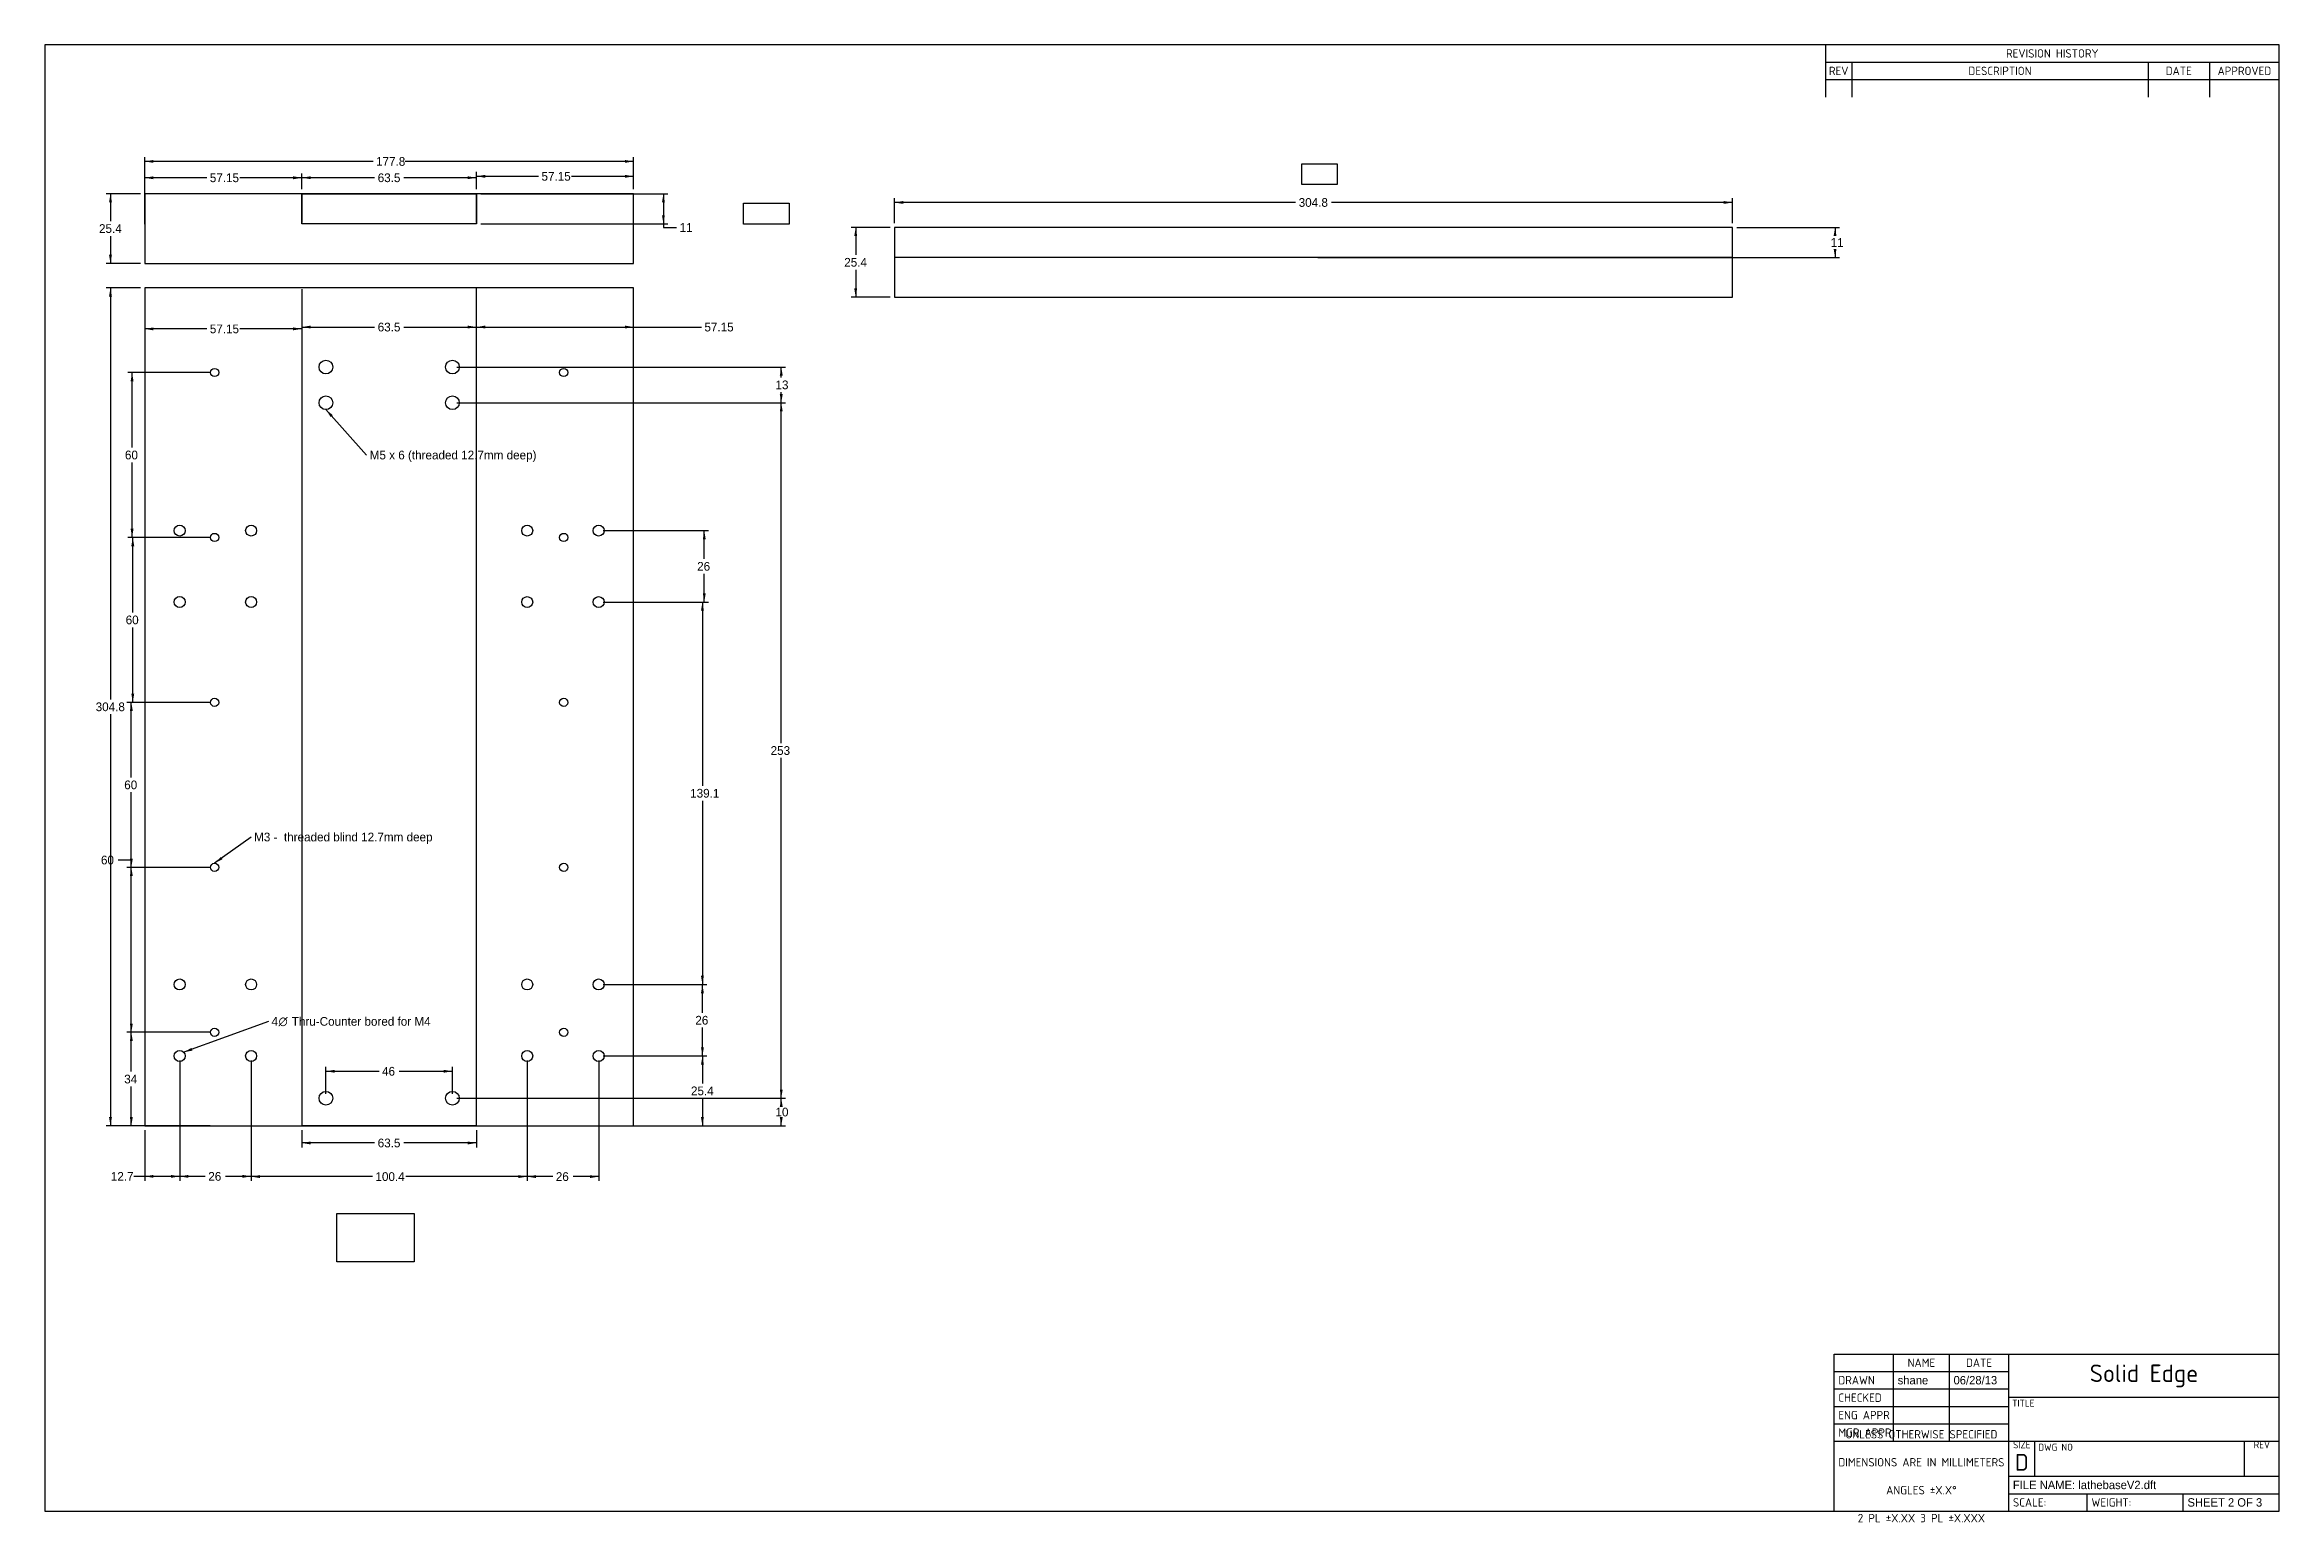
# Model space of a CAD drawing. Header units: millimetres. Extents: x 25 to 838, y 9 to 546.
import ezdxf
from ezdxf.enums import TextEntityAlignment as Align
from ezdxf.lldxf.tags import DXFTag

# ---------------------------------------------------------------- set-up
doc = ezdxf.new("R2010")
doc.units = ezdxf.units.MM
doc.layers.add('Default', color=7, linetype='Continuous')
doc.styles.add('SEACAD_Solid_Edge_ANSI', font='seans.ttf')
doc.styles.add('SEACAD_Solid_Edge_ANSI1_Symbols', font='semeca1.ttf')
tags = doc.linetypes.add('HIDDEN2', pattern=[4.7625, 3.175, -1.5875]).pattern_tags.tags
tags[6:7] = [DXFTag(74, 4), DXFTag(75, 0), DXFTag(340, '0'), DXFTag(46, 0.0), DXFTag(50, 0.0), DXFTag(44, 0.0), DXFTag(45, 0.0)]
tags[4:5] = [DXFTag(74, 4), DXFTag(75, 0), DXFTag(340, '0'), DXFTag(46, 0.0), DXFTag(50, 0.0), DXFTag(44, 0.0), DXFTag(45, 0.0)]
doc.dimstyles.new('ANSI_(mm)', dxfattribs={"dimtxt": 3.175, "dimasz": 3.175, "dimexe": 1.5875, "dimexo": 1.5875, "dimgap": 1.5875, "dimtad": 0, "dimtih": 1, "dimtoh": 1, "dimdsep": 46, "dimtxsty": 'SEACAD_Solid_Edge_ANSI', "dimblk1": '_SE_FILLED', "dimblk2": '_SE_FILLED', "dimsah": 1, "dimcen": 1.5875, "dimadec": 0, "dimazin": 0, "dimtfac": 1, "dimtofl": 0, "dimtmove": 0, "dimatfit": 3, "dimfxl": 1, "dimtolj": 1, "dimarcsym": 0})

# ---------------------------------------------------------------- blocks, each defined once
blk = doc.blocks.new('SEANNOT_GROUP')
at = {"layer": 'Default', "linetype": 'Continuous'}
blk.add_hatch(color=7, dxfattribs=at).paths.add_polyline_path([(78.77, 181.21), (75.96, 179.62), (79.13, 180.21)])
at = {"layer": 'Default', "color": 7, "linetype": 'Continuous'}
blk.add_lwpolyline([(106.79, 190.84), (75.96, 179.62)], dxfattribs=at)
for s, height, style, p in [('4', 3.17, 'SEACAD_Solid_Edge_ANSI', (107.9, 192.43)), ('O', 3.17, 'SEACAD_Solid_Edge_ANSI1_Symbols', (110.48, 192.43)), (' Thru-Counter bored for M4', 3.175, 'SEACAD_Solid_Edge_ANSI', (114.1, 192.43))]:
    blk.add_text(s, height=height, dxfattribs=dict(at, style=style)).set_placement(p, align=Align.TOP_LEFT)
blk = doc.blocks.new('SEANNOT_GROUP1')
at = {"layer": 'Default', "linetype": 'Continuous'}
blk.add_hatch(color=7, dxfattribs=at).paths.add_polyline_path([(130.21, 411.35), (127.7, 413.36), (129.42, 410.64)])
at = {"layer": 'Default', "color": 7, "linetype": 'Continuous'}
blk.add_lwpolyline([(142.51, 396.84), (127.7, 413.36)], dxfattribs=at)
at = {"layer": 'Default', "color": 7, "linetype": 'Continuous', "style": 'SEACAD_Solid_Edge_ANSI'}
blk.add_text('M5 x 6 (threaded 12.7mm deep)', height=3.175, dxfattribs=at).set_placement((143.62, 398.43), align=Align.TOP_LEFT)
blk = doc.blocks.new('SEANNOT_GROUP2')
at = {"layer": 'Default', "linetype": 'Continuous'}
blk.add_hatch(color=7, dxfattribs=at).paths.add_polyline_path([(89.47, 250.64), (87.2, 248.36), (90.08, 249.79)])
at = {"layer": 'Default', "color": 7, "linetype": 'Continuous'}
blk.add_lwpolyline([(100.46, 257.9), (87.2, 248.36)], dxfattribs=at)
at = {"layer": 'Default', "color": 7, "linetype": 'Continuous', "style": 'SEACAD_Solid_Edge_ANSI'}
blk.add_text('M3 -  threaded blind 12.7mm deep', height=3.175, dxfattribs=at).set_placement((101.57, 259.49), align=Align.TOP_LEFT)
blk = doc.blocks.new('DMBLK125')
at = {"layer": 'Default', "linetype": 'Continuous'}
for points in [[(77.67, 133.94), (77.67, 134.99), (74.5, 134.46)], [(97.32, 133.94), (100.5, 134.46), (97.32, 134.99)]]:
    blk.add_hatch(color=7, dxfattribs=at).paths.add_polyline_path(points)
at = {"layer": 'Default', "color": 7, "linetype": 'Continuous'}
for p, q in [((74.5, 176.67), (74.5, 132.88)), ((100.5, 176.67), (100.5, 132.88)), ((83.8, 134.46), (74.5, 134.46)), ((100.5, 134.46), (91.19, 134.46))]:
    blk.add_line(p, q, dxfattribs=at)
at = {"layer": 'Default', "color": 7, "linetype": 'Continuous', "style": 'SEACAD_Solid_Edge_ANSI'}
blk.add_text('26', height=3.175, dxfattribs=at).set_placement((84.91, 136.05), align=Align.TOP_LEFT)
blk = doc.blocks.new('_SE_FILLED')
at = {"color": 0}
blk.add_line((0, 0), (-1, 0), dxfattribs=at)
blk.add_solid([(0, 0), (-1, -0.1665), (-1, 0.1665), (0, 0)], dxfattribs=at)
blk = doc.blocks.new('DMBLK126')
at = {"layer": 'Default', "linetype": 'Continuous'}
for points in [[(103.67, 133.85), (103.67, 134.91), (100.5, 134.38)], [(197.72, 133.85), (200.9, 134.38), (197.72, 134.91)]]:
    blk.add_hatch(color=7, dxfattribs=at).paths.add_polyline_path(points)
at = {"layer": 'Default', "color": 7, "linetype": 'Continuous'}
for p, q in [((100.5, 176.67), (100.5, 132.8)), ((200.9, 176.67), (200.9, 132.8)), ((144.6, 134.38), (100.5, 134.38)), ((200.9, 134.38), (156.79, 134.38))]:
    blk.add_line(p, q, dxfattribs=at)
at = {"layer": 'Default', "color": 7, "linetype": 'Continuous', "style": 'SEACAD_Solid_Edge_ANSI'}
blk.add_text('100.4', height=3.175, dxfattribs=at).set_placement((145.71, 135.97), align=Align.TOP_LEFT)
blk = doc.blocks.new('DMBLK127')
at = {"layer": 'Default', "linetype": 'Continuous'}
for points in [[(204.07, 133.85), (204.07, 134.91), (200.9, 134.38)], [(223.72, 133.85), (226.9, 134.38), (223.72, 134.91)]]:
    blk.add_hatch(color=7, dxfattribs=at).paths.add_polyline_path(points)
at = {"layer": 'Default', "color": 7, "linetype": 'Continuous'}
for p, q in [((200.9, 176.67), (200.9, 132.8)), ((226.9, 176.67), (226.9, 132.8)), ((210.2, 134.38), (200.9, 134.38)), ((226.9, 134.38), (217.59, 134.38))]:
    blk.add_line(p, q, dxfattribs=at)
at = {"layer": 'Default', "color": 7, "linetype": 'Continuous', "style": 'SEACAD_Solid_Edge_ANSI'}
blk.add_text('26', height=3.175, dxfattribs=at).set_placement((211.31, 135.97), align=Align.TOP_LEFT)
blk = doc.blocks.new('DMBLK128')
at = {"layer": 'Default', "linetype": 'Continuous'}
for points in [[(265.17, 175.09), (264.64, 178.26), (264.11, 175.09)], [(265.17, 156.04), (264.11, 156.04), (264.64, 152.86)]]:
    blk.add_hatch(color=7, dxfattribs=at).paths.add_polyline_path(points)
at = {"layer": 'Default', "color": 7, "linetype": 'Continuous'}
for p, q in [((228.48, 178.26), (266.23, 178.26)), ((264.64, 178.26), (264.64, 168.26)), ((264.64, 162.86), (264.64, 152.86)), ((241.18, 152.86), (266.23, 152.86))]:
    blk.add_line(p, q, dxfattribs=at)
at = {"layer": 'Default', "color": 7, "linetype": 'Continuous', "style": 'SEACAD_Solid_Edge_ANSI'}
blk.add_text('25.4', height=3.175, dxfattribs=at).set_placement((260.47, 167.15), align=Align.TOP_LEFT)
blk = doc.blocks.new('DMBLK129')
at = {"layer": 'Default', "linetype": 'Continuous'}
for points in [[(265.17, 201.09), (264.64, 204.26), (264.11, 201.09)], [(265.17, 181.43), (264.11, 181.43), (264.64, 178.26)]]:
    blk.add_hatch(color=7, dxfattribs=at).paths.add_polyline_path(points)
at = {"layer": 'Default', "color": 7, "linetype": 'Continuous'}
for p, q in [((228.48, 204.26), (266.23, 204.26)), ((264.64, 193.96), (264.64, 204.26)), ((264.64, 178.26), (264.64, 188.56)), ((228.48, 178.26), (266.23, 178.26))]:
    blk.add_line(p, q, dxfattribs=at)
at = {"layer": 'Default', "color": 7, "linetype": 'Continuous', "style": 'SEACAD_Solid_Edge_ANSI'}
blk.add_text('26', height=3.175, dxfattribs=at).set_placement((262.06, 192.85), align=Align.TOP_LEFT)
blk = doc.blocks.new('DMBLK130')
at = {"layer": 'Default', "linetype": 'Continuous'}
for points in [[(265.17, 340.19), (264.64, 343.36), (264.11, 340.19)], [(265.17, 207.43), (264.11, 207.43), (264.64, 204.26)]]:
    blk.add_hatch(color=7, dxfattribs=at).paths.add_polyline_path(points)
at = {"layer": 'Default', "color": 7, "linetype": 'Continuous'}
for p, q in [((228.48, 343.36), (266.23, 343.36)), ((264.64, 343.36), (264.64, 276.51)), ((264.64, 271.11), (264.64, 204.26)), ((228.48, 204.26), (266.23, 204.26))]:
    blk.add_line(p, q, dxfattribs=at)
at = {"layer": 'Default', "color": 7, "linetype": 'Continuous', "style": 'SEACAD_Solid_Edge_ANSI'}
blk.add_text('139.1', height=3.175, dxfattribs=at).set_placement((260.18, 275.4), align=Align.TOP_LEFT)
blk = doc.blocks.new('DMBLK131')
at = {"layer": 'Default', "linetype": 'Continuous'}
for points in [[(265.84, 366.19), (265.31, 369.36), (264.78, 366.19)], [(265.84, 346.53), (264.78, 346.53), (265.31, 343.36)]]:
    blk.add_hatch(color=7, dxfattribs=at).paths.add_polyline_path(points)
at = {"layer": 'Default', "color": 7, "linetype": 'Continuous'}
for p, q in [((228.48, 369.36), (266.89, 369.36)), ((265.31, 359.06), (265.31, 369.36)), ((265.31, 343.36), (265.31, 353.66)), ((228.48, 343.36), (266.89, 343.36))]:
    blk.add_line(p, q, dxfattribs=at)
at = {"layer": 'Default', "color": 7, "linetype": 'Continuous', "style": 'SEACAD_Solid_Edge_ANSI'}
blk.add_text('26', height=3.175, dxfattribs=at).set_placement((262.72, 357.95), align=Align.TOP_LEFT)
blk = doc.blocks.new('DMBLK132')
at = {"layer": 'Default', "linetype": 'Continuous'}
for points in [[(48.8, 454.49), (49.86, 454.49), (49.33, 457.66)], [(48.8, 156.04), (49.33, 152.86), (49.86, 156.04)]]:
    blk.add_hatch(color=7, dxfattribs=at).paths.add_polyline_path(points)
at = {"layer": 'Default', "color": 7, "linetype": 'Continuous'}
for p, q in [((60.21, 457.66), (47.75, 457.66)), ((49.33, 457.66), (49.33, 307.96)), ((49.33, 302.56), (49.33, 152.86)), ((60.21, 152.86), (47.75, 152.86))]:
    blk.add_line(p, q, dxfattribs=at)
at = {"layer": 'Default', "color": 7, "linetype": 'Continuous', "style": 'SEACAD_Solid_Edge_ANSI'}
blk.add_text('304.8', height=3.175, dxfattribs=at).set_placement((43.94, 306.85), align=Align.TOP_LEFT)
blk = doc.blocks.new('DMBLK133')
at = {"layer": 'Default', "linetype": 'Continuous'}
for points in [[(48.8, 488.73), (49.86, 488.73), (49.33, 491.91)], [(48.8, 469.68), (49.33, 466.51), (49.86, 469.68)]]:
    blk.add_hatch(color=7, dxfattribs=at).paths.add_polyline_path(points)
at = {"layer": 'Default', "color": 7, "linetype": 'Continuous'}
for p, q in [((60.21, 491.91), (47.75, 491.91)), ((49.33, 491.91), (49.33, 481.91)), ((49.33, 476.51), (49.33, 466.51)), ((60.21, 466.51), (47.75, 466.51))]:
    blk.add_line(p, q, dxfattribs=at)
at = {"layer": 'Default', "color": 7, "linetype": 'Continuous', "style": 'SEACAD_Solid_Edge_ANSI'}
blk.add_text('25.4', height=3.175, dxfattribs=at).set_placement((45.16, 480.8), align=Align.TOP_LEFT)
blk = doc.blocks.new('DMBLK134')
at = {"layer": 'Default', "linetype": 'Continuous'}
for points in [[(64.97, 504.17), (61.8, 503.64), (64.97, 503.11)], [(236.42, 504.17), (236.42, 503.11), (239.6, 503.64)]]:
    blk.add_hatch(color=7, dxfattribs=at).paths.add_polyline_path(points)
at = {"layer": 'Default', "color": 7, "linetype": 'Continuous'}
for p, q in [((61.8, 493.5), (61.8, 505.23)), ((239.6, 493.5), (239.6, 505.23)), ((144.82, 503.64), (61.8, 503.64)), ((239.6, 503.64), (156.57, 503.64))]:
    blk.add_line(p, q, dxfattribs=at)
at = {"layer": 'Default', "color": 7, "linetype": 'Continuous', "style": 'SEACAD_Solid_Edge_ANSI'}
blk.add_text('177.8', height=3.175, dxfattribs=at).set_placement((145.93, 505.23), align=Align.TOP_LEFT)
blk = doc.blocks.new('DMBLK135')
at = {"layer": 'Default', "linetype": 'Continuous'}
for points in [[(64.97, 133.94), (64.97, 134.99), (61.8, 134.46)], [(71.32, 133.94), (74.5, 134.46), (71.32, 134.99)]]:
    blk.add_hatch(color=7, dxfattribs=at).paths.add_polyline_path(points)
at = {"layer": 'Default', "color": 7, "linetype": 'Continuous'}
for p, q in [((74.5, 176.67), (74.5, 132.88)), ((61.8, 151.27), (61.8, 132.88)), ((74.5, 134.46), (57.81, 134.46))]:
    blk.add_line(p, q, dxfattribs=at)
at = {"layer": 'Default', "color": 7, "linetype": 'Continuous', "style": 'SEACAD_Solid_Edge_ANSI'}
blk.add_text('12.7', height=3.175, dxfattribs=at).set_placement((49.46, 136.05), align=Align.TOP_LEFT)
blk = doc.blocks.new('DMBLK136')
at = {"layer": 'Default', "linetype": 'Continuous'}
for points in [[(122.12, 498.23), (118.95, 497.71), (122.12, 497.18)], [(179.27, 498.23), (179.27, 497.18), (182.45, 497.71)]]:
    blk.add_hatch(color=7, dxfattribs=at).paths.add_polyline_path(points)
at = {"layer": 'Default', "color": 7, "linetype": 'Continuous'}
for p, q in [((118.95, 493.5), (118.95, 499.29)), ((145.41, 497.71), (118.95, 497.71)), ((182.45, 497.71), (155.98, 497.71)), ((182.45, 493.5), (182.45, 499.29))]:
    blk.add_line(p, q, dxfattribs=at)
at = {"layer": 'Default', "color": 7, "linetype": 'Continuous', "style": 'SEACAD_Solid_Edge_ANSI'}
blk.add_text('63.5', height=3.175, dxfattribs=at).set_placement((146.53, 499.29), align=Align.TOP_LEFT)
blk = doc.blocks.new('DMBLK137')
at = {"layer": 'Default', "linetype": 'Continuous'}
for points in [[(122.12, 146.08), (122.12, 147.14), (118.95, 146.61)], [(179.27, 146.08), (182.45, 146.61), (179.27, 147.14)]]:
    blk.add_hatch(color=7, dxfattribs=at).paths.add_polyline_path(points)
at = {"layer": 'Default', "color": 7, "linetype": 'Continuous'}
for p, q in [((118.95, 151.27), (118.95, 145.02)), ((145.41, 146.61), (118.95, 146.61)), ((182.45, 146.61), (155.98, 146.61)), ((182.45, 151.27), (182.45, 145.02))]:
    blk.add_line(p, q, dxfattribs=at)
at = {"layer": 'Default', "color": 7, "linetype": 'Continuous', "style": 'SEACAD_Solid_Edge_ANSI'}
blk.add_text('63.5', height=3.175, dxfattribs=at).set_placement((146.53, 148.2), align=Align.TOP_LEFT)
blk = doc.blocks.new('DMBLK138')
at = {"layer": 'Default', "linetype": 'Continuous'}
for points in [[(64.97, 498.22), (61.8, 497.69), (64.97, 497.16)], [(115.77, 498.22), (115.77, 497.16), (118.95, 497.69)]]:
    blk.add_hatch(color=7, dxfattribs=at).paths.add_polyline_path(points)
at = {"layer": 'Default', "color": 7, "linetype": 'Continuous'}
for p, q in [((61.8, 480.8), (61.8, 499.28)), ((84.35, 497.69), (61.8, 497.69)), ((118.95, 497.69), (96.39, 497.69)), ((118.95, 493.5), (118.95, 499.28))]:
    blk.add_line(p, q, dxfattribs=at)
at = {"layer": 'Default', "color": 7, "linetype": 'Continuous', "style": 'SEACAD_Solid_Edge_ANSI'}
blk.add_text('57.15', height=3.175, dxfattribs=at).set_placement((85.46, 499.28), align=Align.TOP_LEFT)
blk = doc.blocks.new('DMBLK139')
at = {"layer": 'Default', "linetype": 'Continuous'}
for points in [[(185.62, 498.75), (182.45, 498.22), (185.62, 497.69)], [(236.42, 498.75), (236.42, 497.69), (239.6, 498.22)]]:
    blk.add_hatch(color=7, dxfattribs=at).paths.add_polyline_path(points)
at = {"layer": 'Default', "color": 7, "linetype": 'Continuous'}
for p, q in [((182.45, 493.5), (182.45, 499.81)), ((182.45, 498.22), (205, 498.22)), ((217.04, 498.22), (239.6, 498.22)), ((239.6, 493.5), (239.6, 499.81))]:
    blk.add_line(p, q, dxfattribs=at)
at = {"layer": 'Default', "color": 7, "linetype": 'Continuous', "style": 'SEACAD_Solid_Edge_ANSI'}
blk.add_text('57.15', height=3.175, dxfattribs=at).set_placement((206.11, 499.81), align=Align.TOP_LEFT)
blk = doc.blocks.new('DMBLK140')
at = {"layer": 'Default', "linetype": 'Continuous'}
for points in [[(185.62, 442.87), (185.62, 443.92), (182.45, 443.39)], [(236.42, 442.87), (239.6, 443.39), (236.42, 443.92)]]:
    blk.add_hatch(color=7, dxfattribs=at).paths.add_polyline_path(points)
at = {"layer": 'Default', "color": 7, "linetype": 'Continuous'}
blk.add_line((182.45, 443.39), (264.25, 443.39), dxfattribs=at)
at = {"layer": 'Default', "color": 7, "linetype": 'Continuous', "style": 'SEACAD_Solid_Edge_ANSI'}
blk.add_text('57.15', height=3.175, dxfattribs=at).set_placement((265.36, 444.98), align=Align.TOP_LEFT)
blk = doc.blocks.new('DMBLK141')
at = {"layer": 'Default', "linetype": 'Continuous'}
for points in [[(64.97, 442.2), (64.97, 443.26), (61.8, 442.73)], [(115.77, 442.2), (118.95, 442.73), (115.77, 443.26)]]:
    blk.add_hatch(color=7, dxfattribs=at).paths.add_polyline_path(points)
at = {"layer": 'Default', "color": 7, "linetype": 'Continuous'}
for p, q in [((84.35, 442.73), (61.8, 442.73)), ((118.95, 442.73), (96.39, 442.73))]:
    blk.add_line(p, q, dxfattribs=at)
at = {"layer": 'Default', "color": 7, "linetype": 'Continuous', "style": 'SEACAD_Solid_Edge_ANSI'}
blk.add_text('57.15', height=3.175, dxfattribs=at).set_placement((85.46, 444.32), align=Align.TOP_LEFT)
blk = doc.blocks.new('DMBLK142')
at = {"layer": 'Default', "linetype": 'Continuous'}
for points in [[(122.12, 442.87), (122.12, 443.92), (118.95, 443.39)], [(179.27, 442.87), (182.45, 443.39), (179.27, 443.92)]]:
    blk.add_hatch(color=7, dxfattribs=at).paths.add_polyline_path(points)
at = {"layer": 'Default', "color": 7, "linetype": 'Continuous'}
for p, q in [((118.95, 443.39), (145.41, 443.39)), ((155.98, 443.39), (182.45, 443.39))]:
    blk.add_line(p, q, dxfattribs=at)
at = {"layer": 'Default', "color": 7, "linetype": 'Continuous', "style": 'SEACAD_Solid_Edge_ANSI'}
blk.add_text('63.5', height=3.175, dxfattribs=at).set_placement((146.53, 444.98), align=Align.TOP_LEFT)
blk = doc.blocks.new('DMBLK143')
at = {"layer": 'Default', "linetype": 'Continuous'}
for points in [[(250.98, 488.73), (250.45, 491.91), (249.92, 488.73)], [(250.98, 484.08), (249.92, 484.08), (250.45, 480.91)]]:
    blk.add_hatch(color=7, dxfattribs=at).paths.add_polyline_path(points)
at = {"layer": 'Default', "color": 7, "linetype": 'Continuous'}
for p, q in [((184.03, 491.91), (252.04, 491.91)), ((250.45, 491.91), (250.45, 479.62)), ((184.03, 480.91), (252.04, 480.91)), ((250.45, 479.62), (255.22, 479.62))]:
    blk.add_line(p, q, dxfattribs=at)
at = {"layer": 'Default', "color": 7, "linetype": 'Continuous', "style": 'SEACAD_Solid_Edge_ANSI'}
blk.add_text('11', height=3.175, dxfattribs=at).set_placement((256.33, 481.2), align=Align.TOP_LEFT)
blk = doc.blocks.new('DMBLK144')
at = {"layer": 'Default', "linetype": 'Continuous'}
for points in [[(130.87, 173.22), (127.7, 172.69), (130.87, 172.16)], [(170.52, 173.22), (170.52, 172.16), (173.7, 172.69)]]:
    blk.add_hatch(color=7, dxfattribs=at).paths.add_polyline_path(points)
at = {"layer": 'Default', "color": 7, "linetype": 'Continuous'}
for p, q in [((127.7, 164.45), (127.7, 174.28)), ((127.7, 172.69), (147, 172.69)), ((154.39, 172.69), (173.7, 172.69)), ((173.7, 164.45), (173.7, 174.28))]:
    blk.add_line(p, q, dxfattribs=at)
at = {"layer": 'Default', "color": 7, "linetype": 'Continuous', "style": 'SEACAD_Solid_Edge_ANSI'}
blk.add_text('46', height=3.175, dxfattribs=at).set_placement((148.11, 174.28), align=Align.TOP_LEFT)
blk = doc.blocks.new('DMBLK145')
at = {"layer": 'Default', "linetype": 'Continuous'}
for points in [[(293.84, 425.69), (293.31, 428.86), (292.78, 425.69)], [(293.84, 419.04), (292.78, 419.04), (293.31, 415.86)]]:
    blk.add_hatch(color=7, dxfattribs=at).paths.add_polyline_path(points)
at = {"layer": 'Default', "color": 7, "linetype": 'Continuous'}
for p, q in [((175.28, 428.86), (294.9, 428.86)), ((293.31, 425.06), (293.31, 428.86)), ((175.28, 415.86), (294.9, 415.86)), ((293.31, 415.86), (293.31, 419.66))]:
    blk.add_line(p, q, dxfattribs=at)
at = {"layer": 'Default', "color": 7, "linetype": 'Continuous', "style": 'SEACAD_Solid_Edge_ANSI'}
blk.add_text('13', height=3.175, dxfattribs=at).set_placement((291.21, 423.95), align=Align.TOP_LEFT)
blk = doc.blocks.new('DMBLK146')
at = {"layer": 'Default', "linetype": 'Continuous'}
for points in [[(293.84, 159.69), (293.31, 162.86), (292.78, 159.69)], [(293.84, 156.04), (292.78, 156.04), (293.31, 152.86)]]:
    blk.add_hatch(color=7, dxfattribs=at).paths.add_polyline_path(points)
at = {"layer": 'Default', "color": 7, "linetype": 'Continuous'}
for p, q in [((175.28, 162.86), (294.9, 162.86)), ((293.31, 160.56), (293.31, 162.86)), ((293.31, 152.86), (293.31, 155.16)), ((175.28, 152.86), (294.9, 152.86))]:
    blk.add_line(p, q, dxfattribs=at)
at = {"layer": 'Default', "color": 7, "linetype": 'Continuous', "style": 'SEACAD_Solid_Edge_ANSI'}
blk.add_text('10', height=3.175, dxfattribs=at).set_placement((291.21, 159.45), align=Align.TOP_LEFT)
blk = doc.blocks.new('DMBLK147')
at = {"layer": 'Default', "linetype": 'Continuous'}
for points in [[(293.84, 412.69), (293.31, 415.86), (292.78, 412.69)], [(293.84, 166.04), (292.78, 166.04), (293.31, 162.86)]]:
    blk.add_hatch(color=7, dxfattribs=at).paths.add_polyline_path(points)
at = {"layer": 'Default', "color": 7, "linetype": 'Continuous'}
for p, q in [((175.28, 415.86), (294.9, 415.86)), ((293.31, 292.06), (293.31, 415.86)), ((293.31, 162.86), (293.31, 286.66)), ((175.28, 162.86), (294.9, 162.86))]:
    blk.add_line(p, q, dxfattribs=at)
at = {"layer": 'Default', "color": 7, "linetype": 'Continuous', "style": 'SEACAD_Solid_Edge_ANSI'}
blk.add_text('253', height=3.175, dxfattribs=at).set_placement((289.44, 290.95), align=Align.TOP_LEFT)
blk = doc.blocks.new('DMBLK148')
at = {"layer": 'Default', "linetype": 'Continuous'}
for points in [[(56.38, 183.69), (57.44, 183.69), (56.91, 186.86)], [(56.38, 156.04), (56.91, 152.86), (57.44, 156.04)]]:
    blk.add_hatch(color=7, dxfattribs=at).paths.add_polyline_path(points)
at = {"layer": 'Default', "color": 7, "linetype": 'Continuous'}
for p, q in [((85.61, 186.86), (55.33, 186.86)), ((56.91, 172.56), (56.91, 186.86)), ((56.91, 152.86), (56.91, 167.16)), ((85.61, 152.86), (55.33, 152.86))]:
    blk.add_line(p, q, dxfattribs=at)
at = {"layer": 'Default', "color": 7, "linetype": 'Continuous', "style": 'SEACAD_Solid_Edge_ANSI'}
blk.add_text('34', height=3.175, dxfattribs=at).set_placement((54.33, 171.45), align=Align.TOP_LEFT)
blk = doc.blocks.new('DMBLK149')
at = {"layer": 'Default', "linetype": 'Continuous'}
for points in [[(56.38, 243.69), (57.44, 243.69), (56.91, 246.86)], [(56.38, 190.03), (56.91, 186.86), (57.44, 190.03)]]:
    blk.add_hatch(color=7, dxfattribs=at).paths.add_polyline_path(points)
at = {"layer": 'Default', "color": 7, "linetype": 'Continuous'}
for p, q in [((56.91, 249.53), (52.15, 249.53)), ((85.61, 246.86), (55.33, 246.86)), ((56.91, 186.86), (56.91, 249.53)), ((85.61, 186.86), (55.33, 186.86))]:
    blk.add_line(p, q, dxfattribs=at)
at = {"layer": 'Default', "color": 7, "linetype": 'Continuous', "style": 'SEACAD_Solid_Edge_ANSI'}
blk.add_text('60', height=3.175, dxfattribs=at).set_placement((45.87, 251.12), align=Align.TOP_LEFT)
blk = doc.blocks.new('DMBLK150')
at = {"layer": 'Default', "linetype": 'Continuous'}
for points in [[(56.38, 303.69), (57.44, 303.69), (56.91, 306.86)], [(56.38, 250.03), (56.91, 246.86), (57.44, 250.03)]]:
    blk.add_hatch(color=7, dxfattribs=at).paths.add_polyline_path(points)
at = {"layer": 'Default', "color": 7, "linetype": 'Continuous'}
for p, q in [((85.61, 306.86), (55.33, 306.86)), ((56.91, 279.56), (56.91, 306.86)), ((56.91, 246.86), (56.91, 274.16)), ((85.61, 246.86), (55.33, 246.86))]:
    blk.add_line(p, q, dxfattribs=at)
at = {"layer": 'Default', "color": 7, "linetype": 'Continuous', "style": 'SEACAD_Solid_Edge_ANSI'}
blk.add_text('60', height=3.175, dxfattribs=at).set_placement((54.33, 278.45), align=Align.TOP_LEFT)
blk = doc.blocks.new('DMBLK151')
at = {"layer": 'Default', "linetype": 'Continuous'}
for points in [[(56.91, 363.69), (57.97, 363.69), (57.44, 366.86)], [(56.91, 310.03), (57.44, 306.86), (57.97, 310.03)]]:
    blk.add_hatch(color=7, dxfattribs=at).paths.add_polyline_path(points)
at = {"layer": 'Default', "color": 7, "linetype": 'Continuous'}
for p, q in [((85.61, 366.86), (55.86, 366.86)), ((57.44, 339.56), (57.44, 366.86)), ((57.44, 306.86), (57.44, 334.16)), ((85.61, 306.86), (55.86, 306.86))]:
    blk.add_line(p, q, dxfattribs=at)
at = {"layer": 'Default', "color": 7, "linetype": 'Continuous', "style": 'SEACAD_Solid_Edge_ANSI'}
blk.add_text('60', height=3.175, dxfattribs=at).set_placement((54.86, 338.45), align=Align.TOP_LEFT)
blk = doc.blocks.new('DMBLK152')
at = {"layer": 'Default', "linetype": 'Continuous'}
for points in [[(56.65, 423.69), (57.71, 423.69), (57.18, 426.86)], [(56.65, 370.03), (57.18, 366.86), (57.71, 370.03)]]:
    blk.add_hatch(color=7, dxfattribs=at).paths.add_polyline_path(points)
at = {"layer": 'Default', "color": 7, "linetype": 'Continuous'}
for p, q in [((85.61, 426.86), (55.59, 426.86)), ((57.18, 399.56), (57.18, 426.86)), ((57.18, 366.86), (57.18, 394.16)), ((85.61, 366.86), (55.59, 366.86))]:
    blk.add_line(p, q, dxfattribs=at)
at = {"layer": 'Default', "color": 7, "linetype": 'Continuous', "style": 'SEACAD_Solid_Edge_ANSI'}
blk.add_text('60', height=3.175, dxfattribs=at).set_placement((54.59, 398.45), align=Align.TOP_LEFT)
blk = doc.blocks.new('SE')
at = {"color": 7, "linetype": 'Continuous'}
for p, q in [((279.56, 480.79), (279.56, 488.41)), ((296.2, 488.41), (296.2, 480.79)), ((296.2, 480.79), (279.56, 480.79))]:
    blk.add_line(p, q, dxfattribs=at)
at = {"layer": 'Default', "color": 7, "linetype": 'Continuous'}
blk.add_line((279.56, 488.41), (296.2, 488.41), dxfattribs=at)
blk = doc.blocks.new('SE1')
at = {"color": 7, "linetype": 'Continuous'}
for p, q in [((482.66, 495.19), (482.66, 502.81)), ((495.56, 502.81), (495.56, 495.19)), ((495.56, 495.19), (482.66, 495.19))]:
    blk.add_line(p, q, dxfattribs=at)
at = {"layer": 'Default', "color": 7, "linetype": 'Continuous'}
blk.add_line((482.66, 502.81), (495.56, 502.81), dxfattribs=at)
blk = doc.blocks.new('DMBLK153')
at = {"layer": 'Default', "linetype": 'Continuous'}
for points in [[(677.15, 476.48), (676.62, 479.65), (676.09, 476.48)], [(677.15, 471.83), (676.09, 471.83), (676.62, 468.65)]]:
    blk.add_hatch(color=7, dxfattribs=at).paths.add_polyline_path(points)
at = {"layer": 'Default', "color": 7, "linetype": 'Continuous'}
for p, q in [((640.9, 479.65), (678.21, 479.65)), ((676.62, 479.65), (676.62, 476.85)), ((676.62, 471.46), (676.62, 468.65)), ((488.5, 468.65), (678.21, 468.65))]:
    blk.add_line(p, q, dxfattribs=at)
at = {"layer": 'Default', "color": 7, "linetype": 'Continuous', "style": 'SEACAD_Solid_Edge_ANSI'}
blk.add_text('11', height=3.175, dxfattribs=at).set_placement((675, 475.74), align=Align.TOP_LEFT)
blk = doc.blocks.new('DMBLK154')
at = {"layer": 'Default', "linetype": 'Continuous'}
for points in [[(319.86, 476.48), (320.92, 476.48), (320.39, 479.65)], [(319.86, 457.43), (320.39, 454.25), (320.92, 457.43)]]:
    blk.add_hatch(color=7, dxfattribs=at).paths.add_polyline_path(points)
at = {"layer": 'Default', "color": 7, "linetype": 'Continuous'}
for p, q in [((332.92, 479.65), (318.8, 479.65)), ((320.39, 479.65), (320.39, 469.65)), ((320.39, 464.26), (320.39, 454.25)), ((332.92, 454.25), (318.8, 454.25))]:
    blk.add_line(p, q, dxfattribs=at)
at = {"layer": 'Default', "color": 7, "linetype": 'Continuous', "style": 'SEACAD_Solid_Edge_ANSI'}
blk.add_text('25.4', height=3.175, dxfattribs=at).set_placement((316.22, 468.54), align=Align.TOP_LEFT)
blk = doc.blocks.new('DMBLK155')
at = {"layer": 'Default', "linetype": 'Continuous'}
for points in [[(337.68, 489.24), (334.51, 488.71), (337.68, 488.19)], [(636.13, 489.24), (636.13, 488.19), (639.31, 488.71)]]:
    blk.add_hatch(color=7, dxfattribs=at).paths.add_polyline_path(points)
at = {"layer": 'Default', "color": 7, "linetype": 'Continuous'}
for p, q in [((334.51, 481.24), (334.51, 490.3)), ((480.41, 488.71), (334.51, 488.71)), ((639.31, 488.71), (493.41, 488.71)), ((639.31, 481.24), (639.31, 490.3))]:
    blk.add_line(p, q, dxfattribs=at)
at = {"layer": 'Default', "color": 7, "linetype": 'Continuous', "style": 'SEACAD_Solid_Edge_ANSI'}
blk.add_text('304.8', height=3.175, dxfattribs=at).set_placement((481.52, 490.3), align=Align.TOP_LEFT)
blk = doc.blocks.new('SE2')
at = {"color": 7, "linetype": 'Continuous'}
for p, q in [((131.71, 103.34), (131.71, 121.01)), ((159.8, 121.01), (159.8, 103.34)), ((159.8, 103.34), (131.71, 103.34))]:
    blk.add_line(p, q, dxfattribs=at)
at = {"layer": 'Default', "color": 7, "linetype": 'Continuous'}
blk.add_line((131.71, 121.01), (159.8, 121.01), dxfattribs=at)
blk = doc.blocks.new('SEANNOT_GROUP3')
at = {"layer": 'Default', "color": 7, "linetype": 'Continuous', "style": 'SEACAD_Solid_Edge_ANSI'}
blk.add_text('shane', height=3.048, dxfattribs=at).set_placement((699.389, 61.849), align=Align.TOP_LEFT)
blk = doc.blocks.new('SEANNOT_GROUP4')
at = {"layer": 'Default', "color": 7, "linetype": 'Continuous', "style": 'SEACAD_Solid_Edge_ANSI'}
blk.add_text('06/28/13', height=3.048, dxfattribs=at).set_placement((719.709, 61.849), align=Align.TOP_LEFT)
blk = doc.blocks.new('SEANNOT_GROUP5')
at = {"layer": 'Default', "color": 7, "linetype": 'Continuous', "style": 'SEACAD_Solid_Edge_ANSI'}
blk.add_text('FILE NAME: lathebaseV2.dft', height=3.048, dxfattribs=at).set_placement((741.299, 23.749), align=Align.TOP_LEFT)
blk = doc.blocks.new('SEANNOT_GROUP6')
at = {"layer": 'Default', "color": 7, "linetype": 'Continuous', "style": 'SEACAD_Solid_Edge_ANSI'}
blk.add_text('SHEET 2 OF 3', height=3.048, dxfattribs=at).set_placement((804.799, 17.399), align=Align.TOP_LEFT)

msp = doc.modelspace()

# ---------------------------------------------------------------- linework, layer by layer
at = {"layer": 'Default', "color": 7, "linetype": 'Continuous'}
for p, q in [((838.2, 546.1), (25.4, 546.1)), ((25.4, 546.1), (25.4, 12.7)), ((673.1, 546.1), (673.1, 527.05)), ((838.2, 12.7), (838.2, 546.1)), ((673.1, 539.75), (838.2, 539.75)), ((682.752, 539.75), (682.752, 527.05)), ((790.448, 539.75), (790.448, 527.05)), ((812.8, 539.75), (812.8, 527.05)), ((673.1, 533.4), (838.2, 533.4)), ((239.597, 491.91), (61.797, 491.91)), ((61.797, 491.91), (61.797, 466.51)), ((182.447, 491.91), (118.947, 491.91)), ((118.947, 491.91), (118.947, 481.41)), ((118.947, 491.91), (182.447, 491.91)), ((118.947, 480.91), (118.947, 491.91)), ((182.447, 481.41), (182.447, 491.91)), ((182.447, 491.91), (182.447, 480.91)), ((239.597, 466.51), (239.597, 491.91)), ((61.797, 481.41), (61.797, 466.51)), ((182.447, 480.91), (118.947, 480.91)), ((639.309, 479.654), (334.509, 479.654)), ((334.509, 479.654), (334.509, 454.254)), ((639.309, 454.254), (639.309, 479.654)), ((61.797, 466.51), (239.597, 466.51)), ((61.797, 466.51), (118.947, 466.51)), ((334.509, 468.654), (334.509, 454.254)), ((639.309, 454.254), (639.309, 468.654)), ((239.597, 457.662), (61.797, 457.662)), ((61.797, 457.662), (61.797, 152.862)), ((226.897, 457.662), (61.797, 457.662)), ((61.797, 457.662), (61.797, 152.862)), ((200.897, 457.662), (61.797, 457.662)), ((61.797, 457.662), (61.797, 152.862)), ((87.197, 457.662), (61.797, 457.662)), ((61.797, 457.662), (61.797, 152.862)), ((214.197, 457.662), (87.197, 457.662)), ((118.947, 457.184), (118.947, 152.862)), ((182.447, 152.862), (182.447, 457.662)), ((239.597, 152.862), (239.597, 457.662)), ((334.509, 454.254), (639.309, 454.254)), ((334.509, 454.254), (639.309, 454.254)), ((239.597, 344.262), (239.597, 370.262)), ((239.597, 152.862), (239.597, 344.262)), ((61.797, 191.262), (61.797, 152.862)), ((239.597, 152.862), (239.597, 191.262)), ((61.797, 178.262), (61.797, 152.862)), ((61.797, 178.262), (61.797, 152.862)), ((61.797, 178.262), (61.797, 152.862)), ((239.597, 152.862), (239.597, 178.262)), ((118.947, 167.862), (118.947, 152.862)), ((61.797, 152.862), (239.597, 152.862)), ((61.797, 152.862), (239.597, 152.862)), ((61.797, 152.862), (239.597, 152.862)), ((61.797, 152.862), (74.497, 152.862)), ((61.797, 152.862), (100.497, 152.862)), ((61.797, 152.862), (226.897, 152.862)), ((61.797, 152.862), (200.897, 152.862)), ((61.797, 152.862), (239.597, 152.862)), ((61.797, 152.862), (87.197, 152.862)), ((87.197, 152.862), (214.197, 152.862)), ((87.197, 152.862), (214.197, 152.862)), ((182.447, 152.862), (118.947, 152.862)), ((118.947, 152.862), (127.697, 152.862)), ((127.697, 152.862), (173.697, 152.862)), ((676.275, 12.7), (676.275, 69.85)), ((676.275, 69.85), (838.2, 69.85)), ((697.865, 38.1), (697.865, 69.85)), ((718.185, 38.1), (718.185, 69.85)), ((739.775, 12.7), (739.775, 69.85)), ((676.275, 63.5), (739.775, 63.5)), ((676.275, 57.15), (739.775, 57.15)), ((676.275, 50.8), (739.775, 50.8)), ((739.775, 54.102), (838.2, 54.102)), ((676.275, 44.45), (739.775, 44.45)), ((676.275, 38.1), (838.2, 38.1)), ((749.3, 25.4), (749.3, 38.1)), ((825.5, 25.4), (825.5, 38.1)), ((739.775, 25.4), (838.2, 25.4)), ((739.775, 19.05), (838.2, 19.05)), ((768.35, 12.7), (768.35, 19.05)), ((803.275, 12.7), (803.275, 19.05)), ((25.4, 12.7), (838.2, 12.7))]:
    msp.add_line(p, q, dxfattribs=at)
at = {"layer": 'Default', "color": 7, "linetype": 'HIDDEN2'}
msp.add_line((639.309, 468.654), (334.509, 468.654), dxfattribs=at)
at = {"layer": 'Default', "color": 7, "linetype": 'Continuous'}
for centre, radius in [((127.697, 428.862), 2.5), ((173.697, 428.862), 2.5), ((87.197, 426.86), 1.5), ((214.197, 426.86), 1.5), ((127.697, 415.862), 2.5), ((173.697, 415.862), 2.5), ((74.497, 369.362), 2), ((87.197, 366.86), 1.5), ((100.497, 369.362), 2), ((200.898, 369.36), 2), ((214.197, 366.86), 1.5), ((226.897, 369.36), 2), ((74.497, 343.362), 2), ((100.497, 343.362), 2), ((200.897, 343.36), 2), ((226.897, 343.36), 2), ((87.197, 306.86), 1.5), ((214.197, 306.86), 1.5), ((87.197, 246.86), 1.5), ((214.197, 246.86), 1.5), ((74.497, 204.262), 2), ((100.497, 204.262), 2), ((200.897, 204.26), 2), ((226.897, 204.26), 2), ((87.197, 186.86), 1.5), ((214.197, 186.86), 1.5), ((74.497, 178.262), 2), ((100.497, 178.262), 2), ((200.897, 178.26), 2), ((226.897, 178.26), 2), ((127.697, 162.862), 2.5), ((173.697, 162.862), 2.5)]:
    msp.add_circle(centre, radius, dxfattribs=at)

# ---------------------------------------------------------------- block references
at = {"layer": 'Default'}
for name in ['SE1', 'SE', 'SEANNOT_GROUP1', 'SEANNOT_GROUP2', 'SEANNOT_GROUP', 'SE2', 'SEANNOT_GROUP3', 'SEANNOT_GROUP4', 'SEANNOT_GROUP5', 'SEANNOT_GROUP6']:
    msp.add_blockref(name, (0, 0), dxfattribs=at)

# ---------------------------------------------------------------- texts
at = {"layer": 'Default', "char_height": 2.5}
for s, insert, width, attachment_point in [('{\\fSolid Edge ANSI|b0||i0||c0|p34;\\C7;\\H3.048;\\W1.;REV}', (677.926, 536.575), 9.652, 5), ('{\\fSolid Edge ANSI|b0||i0||c0|p34;\\C7;\\H3.048;\\W1.;DESCRIPTION}', (736.6, 536.575), 107.696, 5), ('{\\fSolid Edge ANSI|b0||i0||c0|p34;\\C7;\\H3.048;\\W1.;REVISION HISTORY}', (755.65, 542.925), 165.1, 5), ('{\\fSolid Edge ANSI|b0||i0||c0|p34;\\C7;\\H3.048;\\W1.;DATE}', (801.624, 536.575), 22.352, 5), ('{\\fSolid Edge ANSI|b0||i0||c0|p34;\\C7;\\H3.048;\\W1.;APPROVED}', (825.5, 536.575), 25.4, 5), ('{\\fSolid Edge ANSI|b0||i0||c0|p34;\\C7;\\H3.048;\\W1.;NAME}', (708.025, 66.675), 20.32, 5), ('{\\fSolid Edge ANSI|b0||i0||c0|p34;\\C7;\\H3.048;\\W1.;DATE}', (728.98, 66.675), 21.59, 5), ('{\\fSolid Edge ANSI|b1||i0||c0|p34;\\C7;\\H6.35;\\W1.;Solid Edge}', (788.987, 61.881), 98.425, 5), ('{\\fSolid Edge ANSI|b0||i0||c0|p34;\\C7;\\H3.048;\\W1.;DRAWN}', (677.799, 60.325), 20.066, 4), ('{\\fSolid Edge ANSI|b0||i0||c0|p34;\\C7;\\H3.048;\\W1.;CHECKED}', (677.799, 53.975), 20.066, 4), ('{\\fSolid Edge ANSI|b0||i0||c0|p34;\\C7;\\H3.048;\\W1.;ENG APPR}', (677.799, 47.625), 20.066, 4), ('{\\fSolid Edge ANSI|b0||i0||c0|p34;\\C7;\\H2.54;\\W1.;TITLE}', (741.045, 53.216), 97.155, 1), ('{\\fSolid Edge ANSI|b0||i0||c0|p34;\\C7;\\H3.048;\\W1.;MGR APPR}', (677.799, 41.275), 20.066, 4), ('{\\fSolid Edge ANSI|b0||i0||c0|p34;\\C7;\\H3.048;\\W1.;UNLESS OTHERWISE SPECIFIED^M\\P}{\\fSolid Edge ANSI|b0||i0||c0|p34;\\C7;\\H3.048;\\W1.;DIMENSIONS ARE IN MILLIMETERS^M\\P}{\\fSolid Edge ANSI|b0||i0||c0|p34;\\C7;\\H3.048;\\W1.;ANGLES ±X.X°^M\\P}{\\fSolid Edge ANSI|b0||i0||c0|p34;\\C7;\\H3.048;\\W1.;2 PL ±X.XX 3 PL ±X.XXX}', (708.025, 25.4), 63.5, 5), ('{\\fSolid Edge ANSI|b0||i0||c0|p34;\\C7;\\H2.54;\\W1.;SIZE}', (744.538, 38.1), 9.525, 2), ('{\\fSolid Edge ANSI|b1||i0||c0|p34;\\C7;\\H6.096;\\W1.;D}', (744.538, 30.456), 9.525, 5), ('{\\fSolid Edge ANSI|b0||i0||c0|p34;\\C7;\\H2.54;\\W1.;DWG NO}', (750.57, 37.214), 74.93, 1), ('{\\fSolid Edge ANSI|b0||i0||c0|p34;\\C7;\\H2.54;\\W1.;REV}', (831.85, 38.1), 12.7, 2), ('{\\fSolid Edge ANSI|b0||i0||c0|p34;\\C7;\\H3.048;\\W1.;SCALE:}', (741.299, 15.875), 27.051, 4), ('{\\fSolid Edge ANSI|b0||i0||c0|p34;\\C7;\\H3.048;\\W1.;WEIGHT:}', (769.874, 15.875), 33.401, 4)]:
    msp.add_mtext(s, dxfattribs=dict(at, insert=insert, width=width, attachment_point=attachment_point))

# ---------------------------------------------------------------- dimensions: what is measured, and where the dimension line sits
at = {"layer": 'Default', "color": 7, "linetype": 'Continuous'}
for base, p1, p2, picture, middle in [((61.797, 503.638), (239.597, 491.91), (61.797, 491.91), 'DMBLK134', (150.697, 503.638)), ((61.797, 497.689), (118.947, 481.41), (61.797, 479.21), 'DMBLK138', (90.372, 497.689)), ((118.947, 497.706), (182.447, 491.91), (118.947, 491.91), 'DMBLK136', (150.697, 497.706)), ((239.597, 498.22), (182.447, 481.41), (239.597, 491.91), 'DMBLK139', (211.022, 498.22)), ((334.509, 488.715), (639.309, 479.654), (334.509, 479.654), 'DMBLK155', (486.909, 488.715)), ((61.797, 442.73), (118.947, 457.184), (61.797, 457.662), 'DMBLK141', (90.372, 442.73)), ((182.447, 443.395), (118.947, 457.184), (182.447, 457.662), 'DMBLK142', (150.697, 443.395)), ((61.797, 134.465), (74.497, 178.262), (61.797, 152.862), 'DMBLK135', (57.807, 134.465)), ((74.497, 134.465), (100.497, 178.262), (74.497, 178.262), 'DMBLK125', (87.497, 134.465)), ((100.497, 134.384), (200.897, 178.26), (100.497, 178.262), 'DMBLK126', (150.697, 134.384)), ((200.897, 134.384), (226.897, 178.26), (200.897, 178.26), 'DMBLK127', (213.897, 134.384)), ((118.947, 146.611), (182.447, 152.862), (118.947, 152.862), 'DMBLK137', (150.697, 146.611))]:
    dim = msp.add_linear_dim(base=base, p1=p1, p2=p2, text='\\A1;<>', dimstyle='ANSI_(mm)', dxfattribs=at)
    dim.commit()
    dim.dimension.update_dxf_attribs({"geometry": picture, "text_midpoint": middle, "dimtype": 160})
for base, p1, p2, angle, picture, middle, dimtype in [((49.334, 491.91), (61.797, 491.91), (61.797, 466.51), 270, 'DMBLK133', (49.334, 479.21), 161), ((250.453, 491.91), (182.447, 491.91), (182.447, 480.91), 270, 'DMBLK143', (255.215, 479.617), 161), ((320.392, 479.654), (334.509, 479.654), (334.509, 454.254), 270, 'DMBLK154', (320.392, 466.954), 161), ((676.62, 468.654), (639.309, 479.654), (486.909, 468.654), 90, 'DMBLK153', (676.62, 474.154), 160), ((49.334, 457.662), (61.797, 457.662), (61.797, 152.862), 270, 'DMBLK132', (49.334, 305.262), 161), ((182.447, 443.395), (182.447, 457.662), (239.597, 457.662), 0, 'DMBLK140', (264.251, 443.395), 161), ((57.178, 366.86), (87.197, 366.86), (87.197, 426.86), 90, 'DMBLK152', (57.178, 396.86), 161), ((293.312, 415.862), (173.697, 415.862), (173.697, 428.862), 90, 'DMBLK145', (293.312, 422.362), 161), ((293.312, 162.862), (173.697, 162.862), (173.697, 415.862), 90, 'DMBLK147', (293.312, 289.362), 161), ((57.444, 306.86), (87.197, 306.86), (87.197, 366.86), 90, 'DMBLK151', (57.444, 336.86), 161), ((265.307, 343.36), (226.897, 343.36), (226.897, 369.36), 90, 'DMBLK131', (265.307, 356.36), 161), ((264.643, 343.36), (226.897, 343.36), (226.897, 204.26), 270, 'DMBLK130', (264.643, 273.81), 161), ((56.913, 246.86), (87.197, 246.86), (87.197, 306.86), 90, 'DMBLK150', (56.913, 276.86), 161), ((56.913, 186.86), (87.197, 186.86), (87.197, 246.86), 90, 'DMBLK149', (52.15, 249.533), 161), ((264.643, 178.26), (226.897, 178.26), (226.897, 204.26), 90, 'DMBLK129', (264.643, 191.26), 161), ((56.913, 152.862), (87.197, 152.862), (87.197, 186.86), 90, 'DMBLK148', (56.913, 169.861), 161), ((127.697, 172.693), (127.697, 162.862), (173.697, 162.862), 0, 'DMBLK144', (150.697, 172.693), 161), ((264.643, 152.862), (226.897, 178.26), (239.597, 152.862), 90, 'DMBLK128', (264.643, 165.561), 160), ((293.312, 152.862), (173.697, 152.862), (173.697, 162.862), 90, 'DMBLK146', (293.312, 157.862), 161)]:
    dim = msp.add_linear_dim(base=base, p1=p1, p2=p2, angle=angle, text='\\A1;<>', dimstyle='ANSI_(mm)', dxfattribs=at)
    dim.commit()
    dim.dimension.update_dxf_attribs({"geometry": picture, "text_midpoint": middle, "dimtype": dimtype})

doc.saveas('drawing.dxf')
